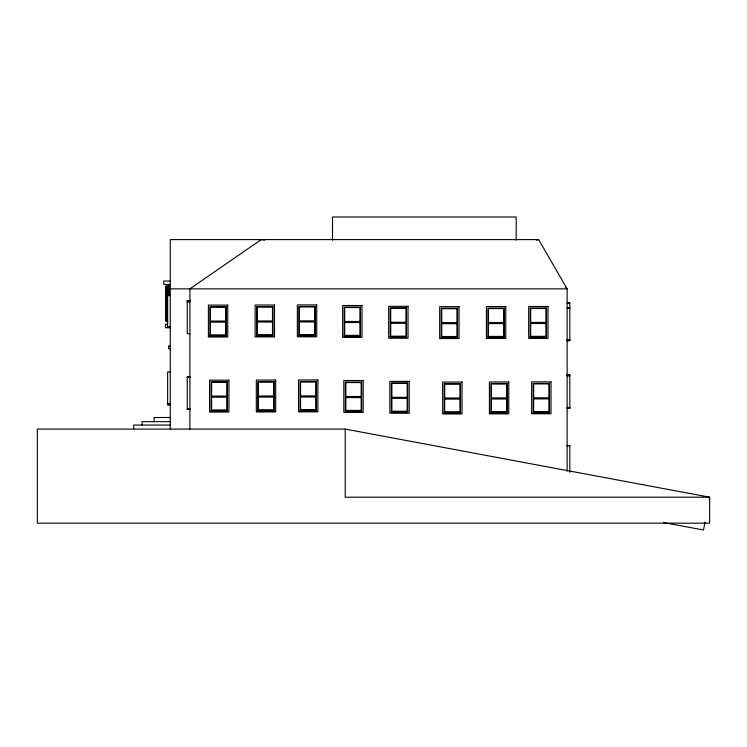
<?xml version="1.0" encoding="UTF-8"?>
<svg xmlns="http://www.w3.org/2000/svg" width="747" height="747" viewBox="0 0 747 747"><rect width="100%" height="100%" fill="white"/><g stroke="black" fill="none" stroke-linecap="round" stroke-linejoin="round"><path stroke-width="1.12" d="M165.909 297.315L165.909 293.711M166.628 297.446L166.628 293.842M168.047 290.957L167.851 290.695M165.927 293.87L165.918 292.413M166.646 294.001L166.637 292.544M167.86 290.48L167.879 289.836L168.084 291.367M165.927 292.74L165.927 291.19M166.656 292.871L166.646 291.321M165.937 291.657L165.937 290.041M166.665 291.788L166.656 290.172M168.075 290.807L168.01 289.154M168.01 290.807L167.73 289.257M168.252 291.321L168.355 286.25L166.749 286.25L166.721 288.286M165.946 290.639L165.946 289.005M166.674 290.77L166.693 288.211M167.963 291.367L167.907 290.2M165.965 289.705L165.965 288.09M166.684 289.836L166.712 287.427M167.982 290.714L168.028 289.556L168.066 290.714M168.308 290.714L168.355 288.837L167.701 288.837M165.974 288.874L165.983 287.296M165.993 288.155L166.021 286.12L167.636 286.12M168.01 289.369L168.028 288.547L168.038 289.369M167.86 289.985L168.047 289.154M167.701 289.575L167.748 290.714M705 522.088L703.515 530.015L663.401 522.517M709.23 499.444L709.65 497.185L345.207 429.086L37.35 429.086L37.35 523.18L709.65 523.18L709.65 497.185L345.207 497.185L345.207 429.086M536.393 240.142L538.652 239.6L567.15 288.856L567.15 471.245M538.652 239.6L170.279 239.6L170.279 429.086M170.279 281.049L163.78 281.049L163.78 284.43L170.279 284.43M170.279 288.856L567.15 288.856L565.488 287.268M170.279 294.934L167.636 294.934L167.636 326.822L170.279 326.822M189.906 300.471L187.264 300.471L187.264 333.76L189.906 333.76M187.264 300.668L189.906 300.668M187.264 301.06L189.906 301.06M187.264 301.881L189.906 301.881M567.15 302.862L569.802 302.862L569.802 340.763L567.15 340.763M567.15 303.067L569.802 303.067M567.15 307.913L569.802 307.913M567.15 308.119L569.802 308.119M165.927 319.763L166.404 319.763M166.646 319.893L167.123 319.893M257.173 320.958L272.487 320.958M299.398 320.865L314.711 320.865M167.748 321.079L165.909 321.079L165.927 296.298M210.421 321.061L225.734 321.061M344.684 321.453L359.989 321.453M257.173 322.041L272.487 322.041M299.398 321.948L314.711 321.948M210.421 322.144L225.734 322.144M390.7 322.265L406.013 322.265M488.454 322.508L503.767 322.508M530.678 322.415L545.992 322.415M344.684 322.545L359.989 322.545M441.71 322.611L457.015 322.611M390.7 323.358L406.013 323.358M488.454 323.591L503.767 323.591M530.678 323.507L545.992 323.507M441.71 323.694L457.015 323.694M167.356 324.291L165.601 324.291L165.601 327.756L170.279 327.756M298.921 335.254L315.178 335.254M256.697 335.347L272.954 335.347M209.954 335.45L226.21 335.45M344.208 335.842L360.465 335.842M390.223 336.654L406.48 336.654M530.211 336.804L546.468 336.804M487.987 336.897L504.244 336.897M441.234 337L457.491 337M567.15 339.801L569.802 339.801M567.15 340.006L569.802 340.006M567.15 340.511L569.802 340.501M170.279 345.954L168.589 345.954L168.589 348.718L170.279 348.718M170.279 371.922L167.636 371.922L167.636 405.033L170.279 405.033M567.15 374.677L569.802 374.677L569.802 408.46L567.15 408.46M567.15 374.882L569.802 374.882M567.15 375.61L569.802 375.61M567.15 375.816L569.802 375.816M189.906 376.88L187.264 376.88L187.264 409.337L189.906 409.337M187.264 376.983L189.906 377.076M187.264 377.254L189.906 377.254M187.264 377.459L189.906 377.459M300.565 395.91L315.878 395.91M211.597 396.097L226.911 396.097M258.341 395.994L273.654 395.994M345.852 396.498L361.165 396.498M300.565 396.993L315.878 396.993M211.597 397.189L226.911 397.189M258.341 397.087L273.654 397.087M391.876 397.311L407.18 397.311M345.852 397.581L361.165 397.581M533.666 397.824L548.98 397.824M491.442 397.908L506.755 397.908M444.698 398.011L460.003 398.011M391.876 398.394L407.18 398.394M533.666 398.907L548.98 398.907M491.442 399.001L506.755 399.001M444.698 399.103L460.003 399.103M167.636 403.81L170.279 403.81M567.15 407.498L569.802 407.498M567.15 407.703L569.802 407.703M567.15 408.198L569.802 408.198M187.264 408.87L189.906 408.87M187.264 409.141L189.906 409.141M257.874 410.392L274.13 410.392M300.098 410.299L316.354 410.299M211.121 410.495L227.377 410.495M345.385 410.887L361.641 410.887M391.4 411.7L407.657 411.7M490.975 412.307L507.232 412.307M533.199 412.213L549.456 412.213M444.222 412.4L460.479 412.4M170.279 417.517L154.069 417.517L154.069 421.672M170.279 421.672L142.014 421.672L142.014 425.052M170.279 425.052L133.722 425.052L133.76 429.086M567.15 445.557L569.802 445.557L569.802 472.291M567.15 445.772L569.802 445.772M264.653 240.151L261.207 239.6L189.906 288.856L189.906 429.086M168.355 286.25L168.467 295.644M168.355 288.837L168.402 290.714M167.701 288.547L167.72 289.369M166.749 286.25L166.786 289.005M166.749 287.399L166.777 288.286M166.021 286.12L166.067 288.874M167.72 289.154L167.73 291.19M166.058 287.296L166.086 289.705M166.796 288.211L166.805 289.836M167.701 289.005L167.72 290.041M167.758 290.546L167.767 291.367M166.814 289.136L166.814 290.77M166.095 289.005L166.095 290.639M167.879 289.995L167.748 290.807M166.833 290.172L166.833 291.788M166.114 290.041L166.105 291.657M166.842 291.321L166.833 292.871M166.123 291.19L166.123 293.87M166.852 292.544L166.842 294.001M166.133 292.413L166.142 297.315M166.861 293.842L166.861 297.446M516.205 240.17L516.205 216.985L332.508 216.985L332.508 240.17M169.111 284.43L169.111 295.821M166.842 296.428L166.861 321.21L166.646 296.428M166.123 296.298L166.142 321.079M316.737 304.916L297.371 304.916L297.371 336.804L316.737 336.804L316.737 304.916M274.513 305.009L255.147 305.009L255.147 336.897L274.513 336.897L274.513 305.009M227.76 305.112L208.394 305.112L208.394 337L227.76 337L227.76 305.112M362.015 305.514L342.658 305.514L342.658 337.401L362.015 337.401L362.015 305.514M408.039 306.326L388.673 306.326L388.673 338.214L408.039 338.214L408.039 306.326M315.178 306.475L298.921 306.475L298.921 335.982L315.178 335.982L315.178 306.475M548.018 306.475L528.652 306.475L528.652 338.363L548.018 338.363L548.018 306.475M272.954 306.569L256.697 306.569L256.697 336.075L272.954 336.075L272.954 306.569M505.794 306.569L486.428 306.569L486.428 338.447L505.794 338.447L505.794 306.569M226.21 306.662L209.954 306.662L209.954 336.178L226.21 336.178L226.21 306.662M459.041 306.662L439.684 306.662L439.684 338.55L459.041 338.55L459.041 306.662M314.711 306.942L299.398 306.942L299.398 334.777L314.711 334.777L314.711 306.942M272.487 307.036L257.173 307.036L257.173 334.871L272.487 334.871L272.487 307.036M360.465 307.064L344.208 307.064L344.208 336.57L360.465 336.57L360.465 307.064M225.734 307.138L210.421 307.138L210.421 334.973L225.734 334.973L225.734 307.138M359.989 307.54L344.684 307.54L344.684 335.375L359.989 335.375L359.989 307.54M406.48 307.876L390.223 307.876L390.223 337.383L406.48 337.383L406.48 307.876M546.468 308.025L530.211 308.025L530.211 337.532L546.468 337.532L546.468 308.025M504.244 308.119L487.987 308.119L487.987 337.625L504.244 337.625L504.244 308.119M406.013 308.352L390.7 308.352L390.7 336.187L406.013 336.187L406.013 308.352M457.491 308.222L441.234 308.222L441.234 337.728L457.491 337.728L457.491 308.222M545.992 308.502L530.678 308.502L530.678 336.337L545.992 336.337L545.992 308.502M503.767 308.586L488.454 308.586L488.454 336.421L503.767 336.421L503.767 308.586M457.015 308.688L441.71 308.688L441.71 336.523L457.015 336.523L457.015 308.688M275.68 380.055L256.324 380.055L256.324 411.942L275.68 411.942L275.68 380.055M317.905 379.962L298.548 379.962L298.548 411.849L317.905 411.849L317.905 379.962M228.937 380.158L209.571 380.158L209.571 412.045L228.937 412.045L228.937 380.158M363.191 380.55L343.825 380.55L343.825 412.437L363.191 412.437L363.191 380.55M409.207 381.362L389.85 381.362L389.85 413.25L409.207 413.25L409.207 381.362M274.13 381.605L257.874 381.605L257.874 411.111L274.13 411.111L274.13 381.605M316.354 381.512L300.098 381.512L300.098 411.027L316.354 411.027L316.354 381.512M227.377 381.708L211.121 381.708L211.121 411.214L227.377 411.214L227.377 381.708M551.006 381.876L531.64 381.876L531.64 413.763L551.006 413.763L551.006 381.876M273.654 382.081L258.341 382.081L258.341 409.916L273.654 409.916L273.654 382.081M315.878 381.988L300.565 381.988L300.565 409.823L315.878 409.823L315.878 381.988M361.641 382.109L345.385 382.109L345.385 411.616L361.641 411.616L361.641 382.109M462.029 382.072L442.672 382.072L442.672 413.959L462.029 413.959L462.029 382.072M508.782 381.969L489.416 381.969L489.416 413.857L508.782 413.857L508.782 381.969M226.911 382.184L211.597 382.184L211.597 410.019L226.911 410.019L226.911 382.184M361.165 382.576L345.852 382.576L345.852 410.411L361.165 410.411L361.165 382.576M407.657 382.922L391.4 382.922L391.4 412.428L407.657 412.428L407.657 382.922M407.18 383.388L391.876 383.388L391.876 411.223L407.18 411.223L407.18 383.388M549.456 383.426L533.199 383.426L533.199 412.932L549.456 412.932L549.456 383.426M460.479 383.622L444.222 383.622L444.222 413.128L460.479 413.128L460.479 383.622M507.232 383.519L490.975 383.519L490.975 413.026L507.232 413.026L507.232 383.519M548.98 383.902L533.666 383.902L533.666 411.737L548.98 411.737L548.98 383.902M460.003 384.098L444.698 384.098L444.698 411.933L460.003 411.933L460.003 384.098M506.755 383.995L491.442 383.995L491.442 411.83L506.755 411.83L506.755 383.995"/></g></svg>
